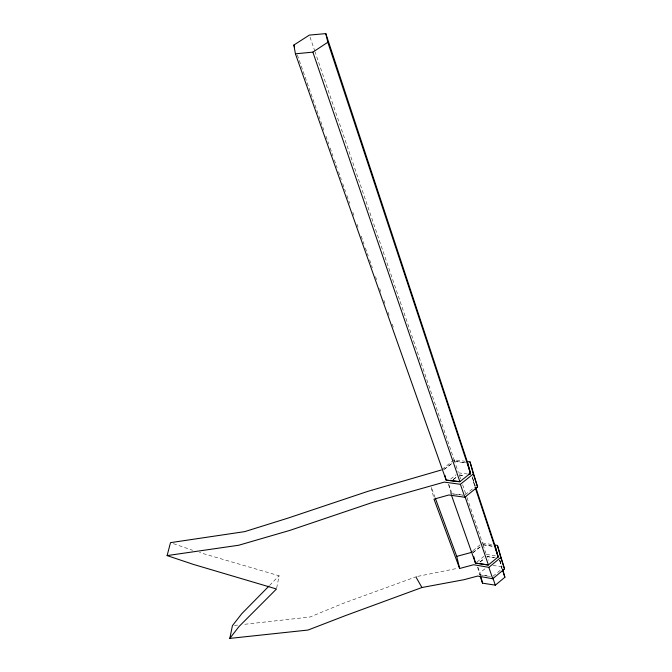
<?xml version="1.0" encoding="UTF-8"?>
<svg xmlns="http://www.w3.org/2000/svg" width="672" height="672" viewBox="0 0 672 672"><rect width="100%" height="100%" fill="white"/><g stroke="black" fill="none" stroke-linecap="round" stroke-linejoin="round"><path stroke-width="0.5" stroke-dasharray="3.36 2.52" d="M276.688 587.975L279.107 575.77L199.45 552.502M269.59 585.438L279.107 575.77M476.977 562.052L483.966 556.298M493.004 576.223L501.278 569.461M472.987 550.704L480.052 544.908M480.01 562.069L484.596 558.398M450.618 479.102L456.128 474.709M465.158 494.718L474.894 486.965M472.828 552.812L480.556 546.655M442.134 469.367L454.079 459.883L465.032 461.252M480.623 575.618L479.9 572.788L486.074 567.924M480.052 561.935L484.722 558.272M472.794 552.611L480.665 546.454M453.298 479.531L456.607 476.969M444.36 469.266L452.122 463.277M453.029 479.707L456.935 476.734M443.554 469.694L452.256 463.1M416.749 576.559L342.854 603.49L310.036 617.005L243.81 624.389M417.774 576.358L457.808 568.277M234.494 625.43L237.602 625.078M462.613 495.062L450.929 493.685L448.35 483.378M465.654 462.622L454.633 461.294L315.109 51.988M454.457 461.479L465.587 462.815M459.278 474.944L464.251 475.574M459.085 475.045L464.1 475.684M450.895 493.66L463.31 495.239M458.489 472.828L467.376 473.987M477.658 567.218L479.581 574.77L490.459 576.433M483.025 544.606L495.314 546.554M482.874 544.807L493.214 546.445M482.404 542.976L492.425 544.606M495.18 557.76L487.057 556.433L488.334 560.188M486.889 556.567L494.063 557.743M479.564 574.778L490.3 576.526M486.293 554.375L496.23 556.046M492.962 565.387L502.043 566.908L502.555 568.789M173.393 543.648L192.62 550.292M435.112 497.666L431.189 487.007L433.768 498.128M297.335 54.944L324.559 132.149M325.954 136.114L328.742 144.026M330.137 147.991L332.934 155.904M334.328 159.869L337.117 167.79M338.512 171.746L341.309 179.668M342.703 183.624L345.492 191.545M346.886 195.502L349.684 203.423M352.825 212.327L353.867 215.3M357.008 224.204L358.058 227.178M361.2 236.09L363.989 244.003M365.383 247.968L368.18 255.881M369.575 259.846L372.364 267.758M375.505 276.671L376.555 279.644M379.697 288.548L380.738 291.522M383.88 300.426L384.93 303.4M388.072 312.304L389.113 315.277M392.255 324.181L393.305 327.155M448.694 484.26L452.13 494.021M477.926 567.185L479.9 572.788M454.079 459.883L458.178 471.904M483.05 544.874L485.965 553.426M310.027 37.086L314.773 50.996M459.614 475.927L460.622 478.867M462.622 484.756L466.637 496.532M466.973 497.515L482.689 543.623M475.448 486.436L472.517 477.565L474.743 486.024M499.859 560.314L502.043 566.908M499.758 560.314L502.085 568.798M499.699 560.44L502.001 568.823M472.122 476.7L474.642 486.032"/><path stroke-width="1.01" d="M494.432 544.933L497.44 545.42L504.529 568.94L492.744 578.752L477.708 576.055L463.798 579.743L421.932 587.513L345.694 615.518L308.062 630.042L229.824 638.4L232.428 625.657L241.76 613.721L268.859 586.186M229.824 638.4L238.93 626.623L276.486 588.991L193.318 564.379L167.11 555.593L170.503 542.648L244.709 531.628L287.75 518.188L367.912 491.333L441.336 469.997M467.023 461.504L470.014 461.874L477.582 486.973L464.822 497.255L448.871 494.987L433.994 499.136L459.631 568.487L473.676 564.732L488.846 567.37L500.766 557.491L497.44 545.42M480.245 576.635L482.555 583.162L495.323 585.169L504.89 577.265L502.816 569.73M472.198 551.351L470.627 552.636L456.733 556.374L435.464 498.632M475.776 487.418L495.314 546.554L498.162 556.928L488.233 565.102L475.432 563.077L473.777 556.542M167.11 555.593L238.753 545.236L289.926 530.368L372.994 502.27L444.293 482.11L460.379 484.302L473.298 473.945L470.014 461.874M325.811 33.6L327.81 42.26L312.875 52.139L459.883 481.631L446.124 480.094L295.428 53.802L293.849 45.041L309.355 35.104L325.811 33.6L467.662 462.865L470.459 473.248L459.698 481.782L446.116 480.144L444.956 475.373M295.428 53.802L312.875 52.139M468.367 474.121L470.341 474.373M416.128 577.349L421.932 587.513M293.849 45.041L294.546 47.023M451.273 494.668L475.432 563.01L488.393 564.925L464.89 496.272M492.752 577.676L495.323 585.169M460.379 484.302L464.822 497.255M488.846 567.37L492.744 578.752M327.81 42.26L470.459 473.248M475.331 487.948L498.162 556.928M502.396 569.738L504.89 577.265M473.298 473.945L477.582 486.973M500.766 557.491L504.529 568.94M495.281 546.773L498.095 557.021M467.611 463.058L470.375 473.315M481.11 577.508L482.555 583.162M456.733 556.374L459.631 568.487"/></g></svg>
